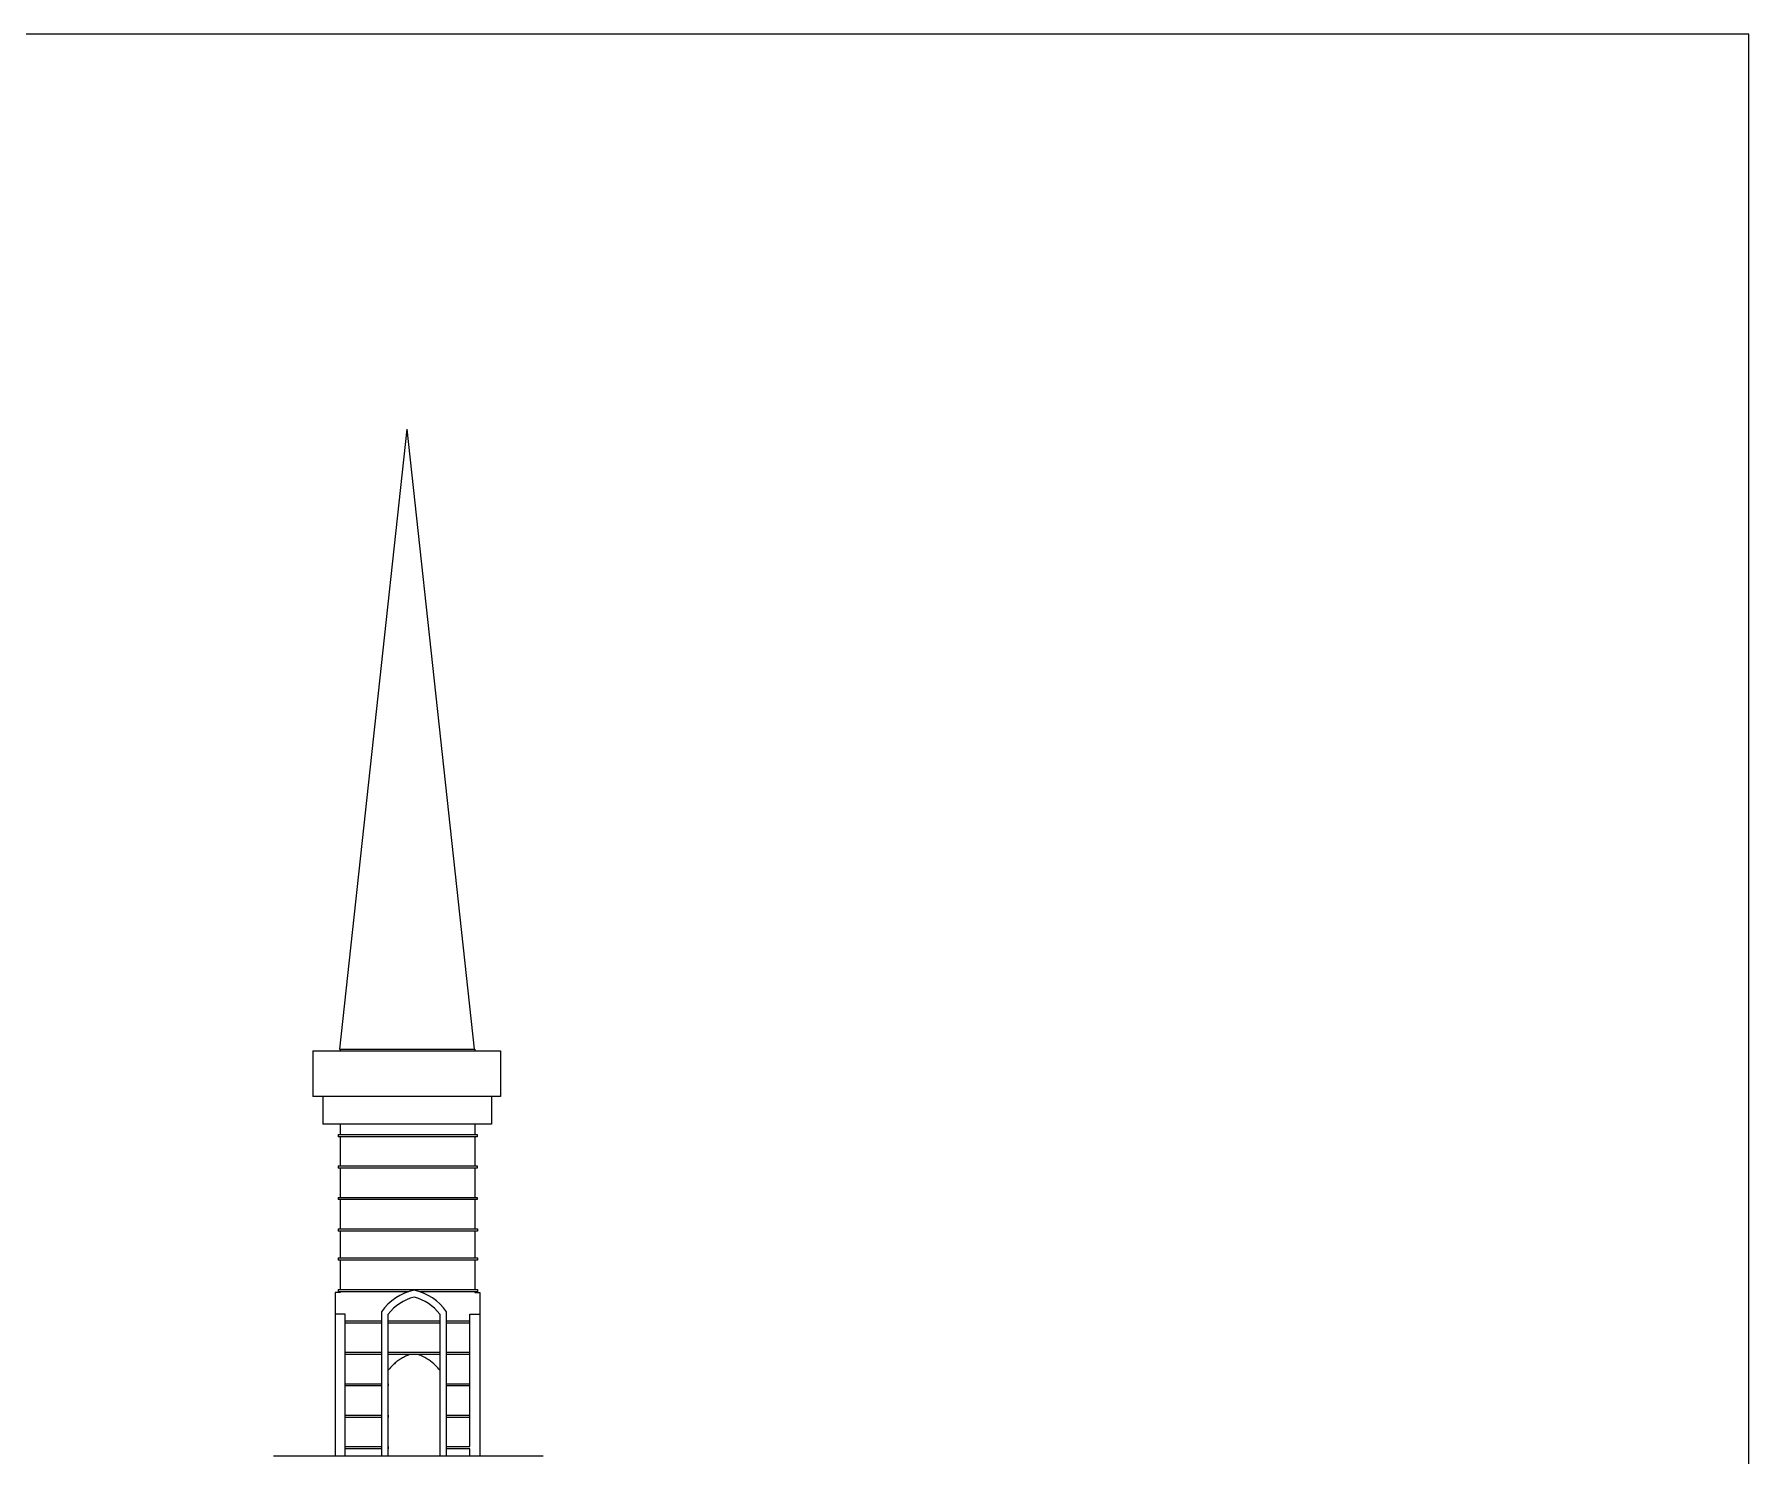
# Model space of a CAD drawing. Header units: inches. Extents: x -6210 to 141093, y -2740 to 21225.
# Drawn here: x 94504 to 95267, y 3985 to 4618 of the extents above; entities that cross this region are included whole.
import ezdxf

# ---------------------------------------------------------------- set-up
doc = ezdxf.new("R2010")
doc.units = ezdxf.units.IN
doc.header["$LTSCALE"] = 100
doc.header["$MEASUREMENT"] = 0
doc.layers.add('car area', color=53, linetype='Continuous')

msp = doc.modelspace()

# ---------------------------------------------------------------- linework, layer by layer
msp.add_lwpolyline([(93137.58696, 3021.14459), (95267.05657, 3021.14459), (95267.05657, 4618.24679), (93137.58696, 4618.24679)], close=True)
at = {"layer": 'car area', "linetype": 'Continuous', "lineweight": 0, "extrusion": (0, 1, 0)}
for p, q in [((94669.53816, 4442.33662), (94639.53816, 4166.33662)), ((94669.53816, 4442.33662), (94699.53816, 4166.33662)), ((94627.74659, 4165.59686), (94711.32972, 4165.59686)), ((94627.74659, 4165.59686), (94627.74659, 4145.23855)), ((94639.53816, 4166.33662), (94654.97508, 4166.33662)), ((94639.89468, 4166.33662), (94639.89468, 4165.59686)), ((94654.97508, 4166.33662), (94699.89468, 4166.33662)), ((94699.89468, 4166.33662), (94699.89468, 4165.59686)), ((94711.32972, 4165.59686), (94711.32972, 4145.23855)), ((94711.32972, 4145.23855), (94627.74659, 4145.23855)), ((94632.24659, 4145.23855), (94632.24659, 4132.97082)), ((94707.24659, 4145.23855), (94707.24659, 4132.97082)), ((94707.24659, 4132.97082), (94632.24659, 4132.97082)), ((94639.89468, 4132.97082), (94639.89468, 4128.33662)), ((94699.89468, 4132.97082), (94699.89468, 4128.33662)), ((94638.94042, 4128.33662), (94700.94042, 4128.33662)), ((94638.94042, 4128.33662), (94638.94042, 4127.33662)), ((94700.94042, 4127.33662), (94638.94042, 4127.33662)), ((94639.89468, 4127.33662), (94639.89468, 4114.33662)), ((94699.89468, 4127.33662), (94699.89468, 4114.33662)), ((94700.94042, 4128.33662), (94700.94042, 4127.33662)), ((94638.95606, 4114.33662), (94700.95606, 4114.33662)), ((94638.95606, 4114.33662), (94638.95606, 4113.33662)), ((94700.95606, 4113.33662), (94638.95606, 4113.33662)), ((94639.89468, 4113.33662), (94639.89468, 4100.33662)), ((94699.89468, 4113.33662), (94699.89468, 4100.33662)), ((94700.95606, 4114.33662), (94700.95606, 4113.33662)), ((94638.97169, 4100.33662), (94700.97169, 4100.33662)), ((94638.97169, 4100.33662), (94638.97169, 4099.33662)), ((94700.97169, 4099.33662), (94638.97169, 4099.33662)), ((94639.89468, 4099.33662), (94639.89468, 4086.33662)), ((94699.89468, 4099.33662), (94699.89468, 4086.33662)), ((94700.97169, 4100.33662), (94700.97169, 4099.33662)), ((94638.98733, 4086.33662), (94700.98733, 4086.33662)), ((94638.98733, 4086.33662), (94638.98733, 4085.33662)), ((94700.98733, 4085.33662), (94638.98733, 4085.33662)), ((94639.89468, 4085.33662), (94639.89468, 4073.33662)), ((94699.89468, 4085.33662), (94699.89468, 4073.33662)), ((94700.98733, 4086.33662), (94700.98733, 4085.33662)), ((94639.00296, 4073.33662), (94701.00296, 4073.33662)), ((94639.00296, 4073.33662), (94639.00296, 4072.33662)), ((94701.00296, 4072.33662), (94639.00296, 4072.33662)), ((94639.89468, 4072.33662), (94639.89468, 4059.33662)), ((94699.89468, 4072.33662), (94699.89468, 4059.33662)), ((94701.00296, 4073.33662), (94701.00296, 4072.33662)), ((94637.67602, 4057.92594), (94637.67602, 4048.27185)), ((94639.89468, 4057.92594), (94637.67602, 4057.92594)), ((94639.0186, 4059.33662), (94701.0186, 4059.33662)), ((94639.0186, 4059.33662), (94639.0186, 4058.33662)), ((94670.42741, 4058.33662), (94639.0186, 4058.33662)), ((94639.89468, 4058.33662), (94639.89468, 4057.92594)), ((94701.0186, 4058.33662), (94675.15864, 4058.33662)), ((94699.89468, 4058.33662), (94699.89468, 4057.92594)), ((94699.89468, 4057.92594), (94702.11335, 4057.92594)), ((94701.0186, 4059.33662), (94701.0186, 4058.33662)), ((94702.11335, 4057.92594), (94702.11335, 4048.27185)), ((94642.17602, 4048.27185), (94637.67602, 4048.27185)), ((94637.67602, 4048.27185), (94637.67602, 3985.28939)), ((94642.17602, 3985.28939), (94642.17602, 4048.27185)), ((94658.31803, 4049.31423), (94658.31803, 3985.28939)), ((94661.31803, 3985.28939), (94661.31803, 4048.34576)), ((94684.26803, 4048.34576), (94684.26803, 3985.28939)), ((94687.26803, 3985.28939), (94687.26803, 4049.31423)), ((94697.61335, 3989.33662), (94697.61335, 4048.27185)), ((94697.61335, 4048.27185), (94702.11335, 4048.27185)), ((94702.11335, 4048.27185), (94702.11335, 3985.28939)), ((94642.17602, 4045.33662), (94658.31803, 4045.33662)), ((94658.31803, 4044.33662), (94642.17602, 4044.33662)), ((94661.31803, 4045.33662), (94684.26803, 4045.33662)), ((94684.26803, 4044.33662), (94661.31803, 4044.33662)), ((94687.26803, 4045.33662), (94697.61335, 4045.33662)), ((94697.61335, 4044.33662), (94687.26803, 4044.33662)), ((94642.17602, 4031.33662), (94658.31803, 4031.33662)), ((94661.31803, 4031.33662), (94684.26803, 4031.33662)), ((94687.26803, 4031.33662), (94697.61335, 4031.33662)), ((94658.31803, 4030.33662), (94642.17602, 4030.33662)), ((94684.26803, 4030.33662), (94661.31803, 4030.33662)), ((94697.61335, 4030.33662), (94687.26803, 4030.33662)), ((94642.17602, 4017.33662), (94658.31803, 4017.33662)), ((94658.31803, 4016.33662), (94642.17602, 4016.33662)), ((94661.31803, 4017.33662), (94661.47526, 4017.33662)), ((94661.47501, 4016.33662), (94661.31803, 4016.33662)), ((94661.47501, 4016.33662), (94661.47526, 4017.33662)), ((94687.26803, 4017.33662), (94697.61335, 4017.33662)), ((94697.61335, 4016.33662), (94687.26803, 4016.33662)), ((94642.17602, 4003.33662), (94658.31803, 4003.33662)), ((94658.31803, 4002.33662), (94642.17602, 4002.33662)), ((94661.31803, 4003.33662), (94661.47182, 4003.33662)), ((94661.47157, 4002.33662), (94661.31803, 4002.33662)), ((94661.47157, 4002.33662), (94661.47182, 4003.33662)), ((94687.26803, 4003.33662), (94697.61335, 4003.33662)), ((94697.61335, 4002.33662), (94687.26803, 4002.33662)), ((94610.23585, 3985.28939), (94641.26529, 3985.28939)), ((94641.26529, 3985.28939), (94699.20641, 3985.28939)), ((94642.17602, 3989.33662), (94658.31803, 3989.33662)), ((94658.31803, 3988.33662), (94642.17602, 3988.33662)), ((94661.31803, 3989.33662), (94661.46838, 3989.33662)), ((94661.46813, 3988.33662), (94661.31803, 3988.33662)), ((94661.46813, 3988.33662), (94661.46838, 3989.33662)), ((94687.26803, 3989.33662), (94697.61344, 3989.33662)), ((94697.61344, 3988.33662), (94687.26803, 3988.33662)), ((94697.61335, 3985.28939), (94697.61335, 3988.33662)), ((94699.20641, 3985.28939), (94730.23585, 3985.28939))]:
    msp.add_line(p, q, dxfattribs=at)
at = {"layer": 'car area', "linetype": 'Continuous', "lineweight": 0}
for centre, radius, start, end in [((94677.66225, 4035.98889), 23.48965, 101.96372181, 145.43884482), ((94677.66225, 4035.98889), 20.48965, 103.74747558, 142.9093109), ((94667.9238, 4035.98889), 23.48965, 34.56115518, 78.03627819), ((94667.9238, 4035.98889), 20.48965, 37.0906891, 76.25252442)]:
    msp.add_arc(centre, radius, start, end, dxfattribs=at)
for points, knots in [([(94670.99707, 4030.3366), (94670.64934, 4030.21697), (94670.30428, 4030.08782), (94669.33626, 4029.6953), (94668.72116, 4029.40963), (94667.52556, 4028.78071), (94666.94508, 4028.43747), (94665.82872, 4027.70173), (94665.29279, 4027.30918), (94664.27358, 4026.48548), (94663.79032, 4026.05434), (94662.62204, 4024.91185), (94661.94247, 4024.14416), (94661.31803, 4023.31822)], [43.882136274, 43.882136274, 43.882136274, 43.882136274, 44.93280971, 44.93280971, 46.86151021, 46.86151021, 48.790210709, 48.790210709, 50.718911209, 50.718911209, 52.647611708, 52.647611708, 55.683549708, 55.683549708, 55.683549708, 55.683549708]), ([(94684.26803, 4023.31822), (94683.67147, 4024.10727), (94683.0259, 4024.84153), (94681.46355, 4026.39048), (94680.45971, 4027.2227), (94678.26151, 4028.70148), (94677.06702, 4029.34813), (94675.41086, 4030.03908), (94675.00236, 4030.19439), (94674.58898, 4030.3366)], [13.086006089, 13.086006089, 13.086006089, 13.086006089, 16.089150764, 16.089150764, 20.024073671, 20.024073671, 23.958996579, 23.958996579, 25.220864718, 25.220864718, 25.220864718, 25.220864718])]:
    msp.add_open_spline(points, degree=3, knots=knots, dxfattribs=at)

doc.saveas('drawing.dxf')
